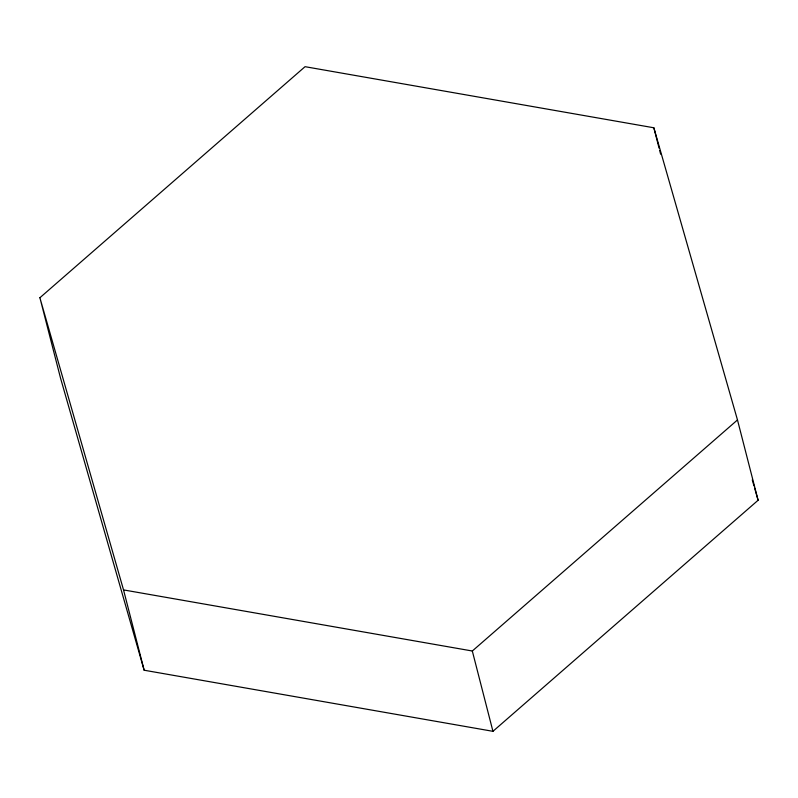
<?xml version="1.0" encoding="UTF-8"?>
<svg xmlns="http://www.w3.org/2000/svg" width="798" height="798" viewBox="0 0 798 798"><rect width="100%" height="100%" fill="white"/><g stroke="black" fill="none" stroke-linecap="round" stroke-linejoin="round"><path stroke-width="1.2" d="M39.9 297.744L305.055 66.683L653.851 127.78L737.482 419.948L758.1 500.256L492.945 731.317L144.149 670.22L60.518 378.053L39.9 297.744L123.53 589.912L144.149 670.22M123.53 589.912L472.316 651.008L737.482 419.948M752.275 479.897L753.99 485.882M754.669 488.276L758.1 500.256M653.851 127.78L659.078 148.159M659.697 150.553L660.624 154.154M472.316 651.008L492.945 731.317"/></g></svg>
